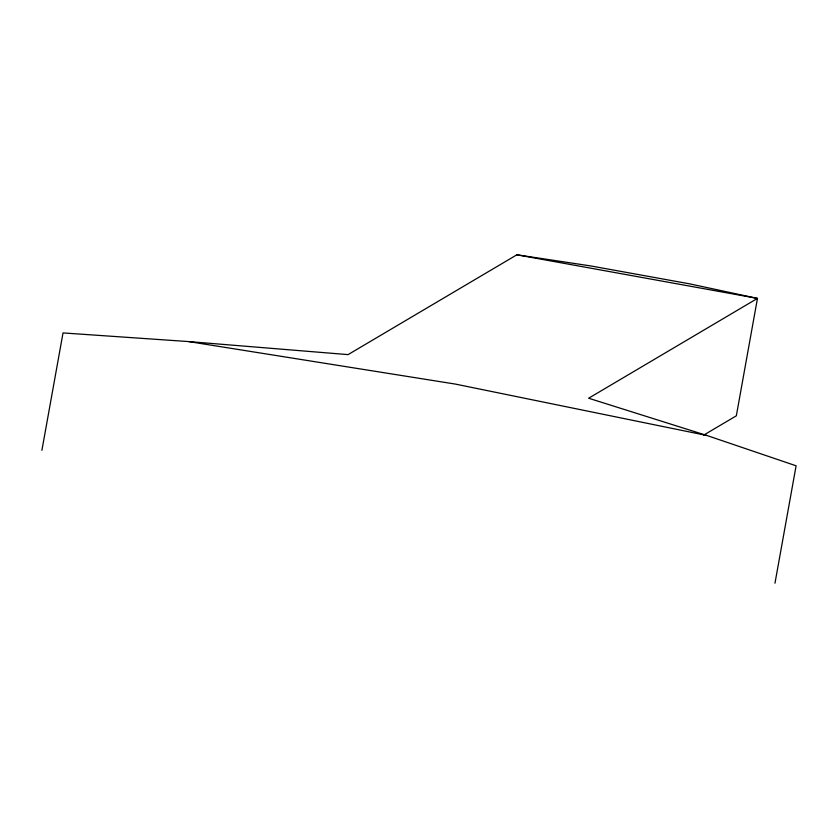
<?xml version="1.0" encoding="UTF-8"?>
<svg xmlns="http://www.w3.org/2000/svg" width="838" height="838" viewBox="0 0 838 838"><rect width="100%" height="100%" fill="white"/><g stroke="black" fill="none" stroke-linecap="round" stroke-linejoin="round"><path stroke-width="1.26" d="M41.9 450.341L63.028 332.927L188.644 341.579L348.063 354.621L516.878 254.794L590.759 265.939L689.402 283.81L757.458 298.401L736.33 415.816L703.69 435.111M774.972 583.206L796.1 465.792L707.01 435.53L588.632 398.228L757.458 298.401L516.878 254.794M188.644 341.579L455.39 384.087L707.01 435.53"/></g></svg>
